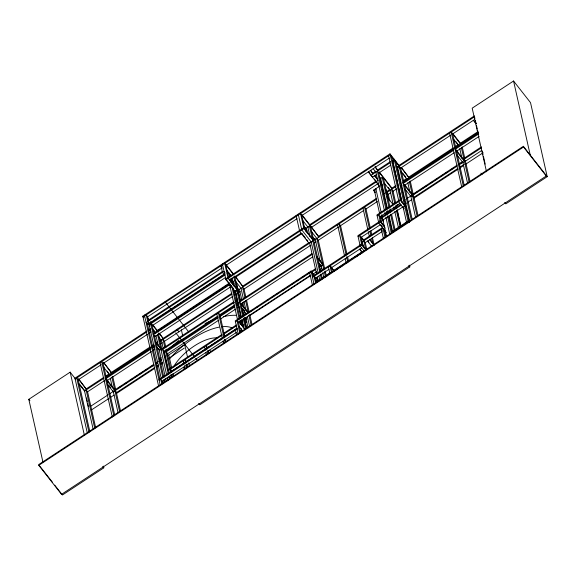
<?xml version="1.0" encoding="UTF-8"?>
<svg xmlns="http://www.w3.org/2000/svg" width="576" height="576" viewBox="0 0 576 576"><rect width="100%" height="100%" fill="white"/><g stroke="black" fill="none" stroke-linecap="round" stroke-linejoin="round"><path stroke-width="0.86" d="M173.722 366.876L174.506 365.314A32.242 13.572 -38.1 0 1 216.626 337.874M159.415 359.726L160.978 357.66M169.668 358.949L170.431 357.948A48.355 20.362 -38.1 0 1 219.053 327.161M158.638 386.28L142.841 316.166L389.988 153.871L399.01 165.377L411.372 220.226M143.035 317.03L390.182 154.735L391.63 156.578M147.348 316.987L221.911 268.02M226.152 265.234L297.007 218.707M301.997 215.431L389.39 158.047M147.514 320.688L222.293 271.584M372.262 173.527L375.912 171.137M377.366 170.179L390.499 161.554M42.934 462.038L28.8 399.326L70.171 372.161L75.643 379.138M504.734 202.442L505.829 203.839L547.2 176.674L530.518 102.636L513.554 81.007L472.183 108.173L486.511 171.756M389.966 162.9L371.002 175.349L368.64 171.727M392.882 160.985L394.337 160.027L395.784 161.863M392.81 161.359L394.402 160.315L391.694 156.859M224.993 273.593L147.557 324.439L146.117 322.596L224.078 271.404L225.043 272.628M224.921 274.118L151.099 322.596L151.294 323.46L225.115 274.982M376.092 174.794L372.442 177.192L371.29 175.104M379.008 172.879L390.679 165.218M153.986 333.54L152.208 325.649L150.761 323.806L149.17 324.85L161.222 378.331M227.131 273.658L228.722 272.614L229.716 276.991M152.734 325.303L225.814 277.315M146.635 331.106L74.959 378.173L87.206 432.504M148.133 330.12L150.372 328.651M398.916 165.442L474.422 115.862M229.543 279.598L237.269 289.447L237.463 290.311L235.339 291.701L225.958 279.742L303.919 228.542L300.362 212.731M75.154 379.03L146.83 331.963M148.327 330.984L150.566 329.515M390.002 207.274L383.681 179.222L382.234 177.386L380.642 178.43L387.36 208.231M397.62 167.285L474.617 116.719M304.2 229.32L305.69 228.341L305.496 227.484M320.731 271.584L310.853 227.743L309.406 225.907L306.223 227.995L307.411 233.258M229.522 280.188L301.126 233.172M78.091 379.894L101.239 364.694M102.73 363.715L147.528 334.296M149.018 333.317L151.265 331.848M399.766 168.66L450.648 135.259M452.138 134.28L474.732 119.434M301.918 233.611L235.541 277.2L235.346 276.336M305.647 231.163L307.138 230.184M311.378 227.398L377.676 183.866M229.565 282.924L157.234 330.422L157.428 331.279L229.759 283.788M231.055 281.945L232.546 280.966L232.74 281.83M153.065 334.015L229.435 283.86M155.304 332.676L156.895 331.632M229.63 284.724L153.259 334.879L154.699 336.715L230.321 287.057M374.998 192.334L373.709 190.073L379.015 186.595M373.903 190.937L376.027 189.547M232.69 284.645L234.18 283.666M85.838 389.153L103.802 377.359M106.049 375.883L109.044 373.918M110.542 372.931L150.214 346.882M151.711 345.902L153.95 344.426M156.197 342.95L157.694 341.964M159.941 340.495L161.438 339.509M162.936 338.53L231.797 293.306M233.294 292.327L235.548 290.844M243.05 285.919L309.132 242.525M312.89 240.055L315.144 238.579M318.139 236.614L376.387 198.36M386.849 191.491L389.837 189.533L388.231 187.488M391.327 188.554L395.806 185.609M403.279 180.706L407.009 178.25M408.506 177.271L453.312 147.845M455.551 146.376L458.539 144.418M460.037 143.431L477.958 131.666M296.114 215.518L299.678 231.329L309.06 243.295L313.308 240.509L313.114 239.645L303.725 227.678L225.763 278.878L231.833 286.618M104.076 378.166L84.535 390.996L78.718 383.573M105.566 377.186L150.437 347.724M152.676 346.255L154.174 345.269M156.413 343.8L157.91 342.814M160.157 341.345L231.991 294.17M234.238 292.694L235.742 291.708M237.24 290.722L310.082 242.892M313.834 240.43L376.582 199.224M385.963 193.061L396 186.473M403.474 181.57L453.506 148.709M455.004 147.73L478.152 132.523M105.365 378.007L150.487 348.379M151.992 347.393L154.246 345.91M402.898 182.628L453.283 149.544M454.882 148.529L478.217 133.2M150.682 349.243L105.559 378.871L116.388 392.674L154.742 367.488M152.186 348.257L154.44 346.774M453.478 150.408L403.092 183.492L413.921 197.294L457.538 168.653M95.674 427.738L87.574 391.795L104.767 380.498M160.099 344.167L162.346 342.691M164.383 341.352L232.682 296.503M234.936 295.027L236.434 294.041M237.938 293.054L240.185 291.578M243.187 289.606L310.774 245.225M314.525 242.762L316.03 241.776M324.605 268.344L318.283 240.293L338.443 227.052M339.941 226.073L363.838 210.377M365.335 209.398L377.28 201.55M387.734 194.688L390.722 192.722M392.22 191.743L396.698 188.798M400.435 186.35L401.926 185.371M107.006 380.714L151.373 351.576M152.878 350.59L155.131 349.106M404.539 185.328L454.169 152.741M479.131 136.382L456.523 151.229L455.076 149.393L478.411 134.064L477.684 130.817M160.949 349.603L233.575 301.91M235.822 300.434L237.319 299.448M161.143 350.46L234.518 302.278M236.016 301.298L237.514 300.312M239.328 301.298L311.99 253.584M164.081 351.317L217.246 316.411M219.492 314.935L234.461 305.1M236.707 303.624L238.205 302.645M312.185 254.448L239.522 302.162L248.004 312.977M165.686 351.23L218.095 316.814M219.593 315.828L234.569 305.993M236.815 304.524L238.313 303.538M218.29 317.678L165.881 352.094L167.321 353.93L218.239 320.501M219.787 316.692L234.763 306.857M237.01 305.381L238.507 304.402M240.97 303.998L312.883 256.781M463.81 158.45L481.399 146.894M377.15 215.777L400.486 200.448L389.988 153.871M220.486 319.025L235.462 309.19M237.708 307.714L239.206 306.734M242.201 304.769L243.698 303.782M481.594 147.758L464.004 159.314L465.451 161.158L481.579 150.566M114.746 389.974L153.857 364.291M156.11 362.815L158.364 361.332M159.869 360.346L161.374 359.359M412.286 194.594L457.402 164.966M458.906 163.973L462.672 161.51L467.669 183.686M90.943 406.087L108.187 394.762M109.692 393.775L113.443 391.313M117.943 388.354L121.687 385.891M124.69 383.926L126.936 382.45M129.938 380.477L132.192 379.001M134.438 377.525L137.441 375.552M139.687 374.076L142.69 372.103M144.936 370.627L147.938 368.654M150.185 367.178L153.187 365.213M156.19 363.24L157.687 362.254M167.342 355.91L184.687 344.527M396.209 205.625L398.462 204.149M403.711 200.7L405.209 199.714M406.714 198.727L411.214 195.775M413.46 194.299L417.211 191.837M420.214 189.864L426.96 185.436M429.962 183.463L432.209 181.987M435.211 180.014L437.458 178.538M440.46 176.573L442.706 175.09M444.96 173.614L447.962 171.648M450.209 170.165L453.211 168.199M459.958 163.764L462.211 162.288M380.059 216.655L399.809 203.681M154.051 365.155L113.35 391.882L107.532 384.458M156.305 363.672L157.81 362.686M160.063 361.21L161.568 360.216M456.847 166.32L410.89 196.502L405.065 189.079M459.101 164.837L462.866 162.367M381.449 218.182L401.076 205.294L400.882 204.43L381.254 217.318L381.449 218.182L382.896 220.018L402.516 207.137M156.247 366.502L158.501 365.026M160.754 363.542L162.259 362.556M168.228 358.632L184.277 348.098M459.792 167.177L464.306 164.21M91.606 409.831L108.857 398.506M110.354 397.519L114.106 395.057M116.352 393.581L154.606 368.46M156.852 366.984L158.357 365.998M160.603 364.522L162.857 363.046M405.13 203.954L406.627 202.968M408.125 201.982L411.876 199.519M414.13 198.043L458.374 168.991M459.871 168.005L463.622 165.542M465.876 164.066L483.12 152.734M378.511 221.81L380.102 220.766L384.437 226.289M378.576 222.098L357.89 235.678L360.223 246.031L364.378 251.323M358.085 236.542L380.362 221.918L378.742 214.726L380.189 216.569L381.55 222.61M382.961 220.306L381.37 221.35L381.924 223.819M361.008 237.413L380.218 224.798M314.626 275.594L311.069 271.051L235.224 320.854L238.226 334.174M249.854 311.818L252.85 309.852M256.594 307.39L258.091 306.41M267.077 300.506L268.582 299.52M271.577 297.554L273.823 296.078M276.818 294.113L279.065 292.637M282.06 290.664L284.306 289.188M286.553 287.719L288.806 286.243M291.802 284.27L294.048 282.794M297.043 280.829L299.29 279.353M302.285 277.387L304.531 275.911M306.778 274.435L309.78 272.47M311.278 271.483L315.77 268.531M319.514 266.076L321.012 265.09M235.418 321.718L311.263 271.915L314.294 275.782M311.472 272.347L315.965 269.395M319.709 266.933L322.798 264.91L316.843 257.314M363.521 240.005L382.73 227.39M238.363 322.567L310.45 275.234M249.991 315.504L310.666 275.659M312.912 274.183L316.656 271.728M319.658 269.762L321.905 268.286M169.639 368.762L222.048 334.346M223.546 333.36L236.275 325.001M240.768 322.049L242.266 321.07M244.512 319.594L246.01 318.607M222.242 335.203L169.834 369.626L171.274 371.462L184.003 363.103M223.74 334.224L236.47 325.865M240.962 322.913L242.46 321.934M244.706 320.458L246.204 319.471M359.964 244.879L361.555 243.835L365.71 249.127M312.3 276.516L360.029 245.167M312.494 277.373L361.814 244.987L359.676 235.498L361.123 237.341L363.002 245.678M365.155 242.705L382.147 231.552M158.947 379.526L236.909 328.327M185.501 362.124L205.718 348.847M207.216 347.861L222.941 337.536M224.438 336.557L237.168 328.198M241.654 325.246L243.151 324.266M245.398 322.79L246.895 321.804M159.142 380.39L237.103 329.191M314.683 278.726L328.853 269.424M331.092 267.955L361.67 247.874M161.33 381.737L236.297 332.51M391.097 232.128L408.074 220.982L409.154 222.358M316.354 281.866L330.552 272.542M333.54 270.583L361.937 251.935M391.291 232.985L408.269 221.839L404.64 205.74L403.049 206.784L406.483 222.026M547.2 176.674L523.382 146.297L38.628 464.616L38.786 465.336L61.524 494.33L546.278 176.011L546.12 175.291M319.536 280.771L322.524 278.806M324.77 277.337L327.758 275.371M335.974 269.971L337.471 268.992M339.71 267.516L342.706 265.558M346.442 263.102L347.933 262.123M356.155 256.723L357.653 255.744M359.892 254.268L362.88 252.302M38.786 465.336L523.541 147.017L523.382 146.297M103.421 466.085L103.817 467.827L62.446 494.993L54.713 485.129M409.442 265.133L409.838 266.875L199.814 404.791L198.727 403.409M523.541 147.017L546.278 176.011M474.71 121.522L476.302 123.552M473.321 120.362L475.963 123.739M480.946 173.131L482.011 174.492M455.602 141.228L457.718 143.928M453.679 139.392L458.446 145.469L458.251 144.605M401.515 167.544L409.118 177.854L401.184 167.731M399.204 166.241L400.651 168.077L403.79 182.009M395.849 162.166L399.276 166.536L397.685 167.58L396.706 166.334M402.574 172.987L405.749 177.034M401.177 171.828L407.002 179.251L406.807 178.387M404.813 184.867L412.222 194.314M375.084 166.45L377.986 170.762L375.278 167.314M379.145 171.799L391.954 188.136L392.148 189L379.339 172.663M405.893 206.719L400.291 199.584L376.956 214.913L378.77 222.962L386.352 232.625M400.486 200.448L406.08 207.583M373.154 168.703L375.862 172.159M379.354 176.782L380.952 178.819M384.689 183.586L390.031 190.397M370.764 170.338L373.118 173.959L370.411 170.503M374.904 175.615L377.575 179.021M380.239 182.426L382.378 185.148M385.582 189.23L387.374 192.132L385.776 190.094M374.566 175.795L378.302 180.562M380.974 183.967L382.572 186.012M374.386 179.05L375.984 181.094M377.59 183.139L378.655 184.5M382.925 189.943L383.99 191.304M368.294 171.9L379.382 186.041M382.054 189.446L383.652 191.484M382.802 191.426L384.422 193.493M387.13 196.949L393.084 204.538M373.709 190.073L375.35 192.175M380.542 216.403L382.73 219.197M380.254 216.857L383.537 221.04M380.362 221.918L385.236 228.132M381.218 225.259L382.298 226.642M382.291 230.522L381.334 229.298L383.472 238.788M408.751 265.493L409.838 266.875M370.015 239.558L374.285 245.002M369.677 239.738L373.946 245.189M367.891 240.955L368.957 242.316M367.553 241.135L371.822 246.578M361.469 237.168L363.636 239.926L365.774 249.415M363.83 240.79L365.27 242.633L366.826 249.53M361.188 237.629L363.895 241.078L362.304 242.122L361.217 240.746M361.814 244.987L365.969 250.279M359.892 249.091L362.059 251.856M359.546 249.264L362.254 252.72M301.982 214.798L310.104 225.158M311.184 226.534L318.96 237.06L300.557 213.595M302.76 220.507L308.174 227.412M311.422 231.552L318.283 240.293M303.89 226.044L306.655 229.572M312.552 237.089L314.719 239.846L314.525 238.982M303.919 228.542L313.308 240.509M331.243 266.861L334.145 271.174L329.998 265.882L331.553 272.786M311.184 241.898L301.802 229.939L298.238 214.121M301.694 233.28L305.554 238.212M306.662 239.616L307.764 241.027M317.124 256.853L322.538 263.758M318.499 262.498L321.206 265.954M316.217 277.618L318.859 280.994M315.353 277.128L317.995 280.505M315.353 279.389L317.174 282.319L316.087 280.937M226.138 264.6L233.719 274.27M235.886 277.027L243.115 286.862L234.576 275.976M224.712 263.398L233.374 274.442M226.922 270.31L231.25 275.832M235.044 280.663L240.998 288.259L243.367 298.778M222.091 268.25L220.277 265.32M230.753 279.295L233.705 283.054M237.247 287.582L238.874 289.649M237.463 290.311L228.082 278.345L224.518 262.534M223.934 274.284L222.487 272.448L220.997 265.831M241.25 303.538L248.292 312.516M242.906 308.729L243.994 310.111M241.546 307.807L246.413 314.021M239.321 321.977L245.138 329.4M244.807 329.587L238.788 321.3M238.982 326.254L242.683 330.984M207.612 347.623L206.172 345.78L206.906 349.056M165.082 301.802L188.611 331.805M178.798 331.891L177.156 329.191M175.752 332.82L194.63 356.897M195.739 358.308L197.402 360.432M186.394 361.555L184.954 359.719L185.688 362.988M147.672 318.226L149.292 320.292M150.379 321.674L151.459 323.057M153.079 325.13L157.414 330.653M159.581 333.41L163.562 339.106L158.688 332.892M150.574 322.538L157.608 331.51M142.841 316.166L143.921 317.549M154.21 330.66L155.29 332.042M147.91 323.244L150.134 326.081M152.237 328.766L155.484 332.906M158.731 337.046L161.438 340.495M155.902 342.036L160.589 348.019M156.096 342.9L160.783 348.883L159.192 349.927L156.427 346.399M107.143 371.074L109.454 374.638L103.637 367.207M106.747 379.57L114.689 389.693M105.847 378.619L106.812 379.85M108.864 385.337L110.448 387.36M78.516 378.626L86.645 389.614L78.71 379.49M87.574 391.795L86.126 389.952L94.824 428.53M80.021 384.725L84.938 391.003M102.722 466.43L103.817 467.827M28.8 399.326L29.894 400.723M39.737 466.034L52.596 482.436M456.79 150.761L464.155 160.243M456.523 151.236L464.414 161.388L462.823 162.432L457.034 154.98M513.554 81.007L530.237 155.045M474.523 116.791L474.919 118.541M475.315 120.298L476.107 123.804M476.496 125.554L477.288 129.06M482.227 150.977L483.019 154.483M483.415 156.233L485.194 164.124M462.211 146.794L464.774 158.184M465.257 160.294L470.11 181.85M461.354 147.578L469.26 182.642M459.763 148.622L461.938 158.27M455.789 147.974L452.434 133.085L460.375 143.208L460.57 144.072L451.181 132.106L463.428 186.458M456.185 149.731L464.285 185.666M449.59 133.157L461.642 186.624M410.227 180.914L413.172 193.975M413.568 195.718L418.082 215.748M409.378 181.685L417.226 216.518M407.786 182.729L409.946 192.312M410.63 195.358L415.634 217.562M404.345 184.471L412.229 219.456M397.426 166.421L409.781 221.27M395.59 160.999L409.327 221.976M394.142 159.163L404.446 204.876M403.769 208.116L403.963 208.973L398.174 200.981M392.746 161.071L402.077 202.471M391.435 155.707L401.738 201.427M405.95 222.372L406.145 223.236M388.591 155.779L398.7 200.635M395.827 203.465L393.062 191.189L391.622 189.346L394.783 203.371M396.223 205.214L396.814 207.842M397.21 209.599L400.968 226.253M397.08 210.262L400.414 225.065M395.374 206.006L395.964 208.634M396.36 210.384L400.111 227.045M389.837 189.533L393.192 204.422M393.782 207.05L394.178 208.8M394.769 211.428L398.52 228.089M389.822 201.118L388.289 194.321L386.849 192.485L388.231 198.619M390.398 209.03L390.794 210.78M391.579 214.286L395.136 230.069M382.234 177.386L389.153 208.066M389.542 209.815L390.139 212.45M390.535 214.2L394.286 230.854M387.95 210.859L388.548 213.494M389.138 216.122L392.501 231.026M386.95 209.138L378.806 173.009L377.366 171.173L386.057 209.743M387.346 210.881L387.929 213.502M388.519 216.115L392.062 231.811M386.453 211.493L387.043 214.121M387.439 215.878L391.392 233.41M375.667 171.295L384.466 210.787M384.862 212.537L385.495 215.345M385.884 217.087L389.808 234.511M375.833 188.683L381.132 212.206M381.715 214.805L382.111 216.562M382.507 218.304L386.626 236.599M384.365 230.098L385.92 236.995M374.436 190.591L379.534 213.235M385.063 237.744L382.925 228.254L362.239 241.834L363.406 247.01M370.296 228.053L365.99 208.966L364.55 207.13L369.439 228.816M370.879 230.659L371.858 235.001M372.442 237.6L374.011 244.541M370.022 231.422L371.002 235.757M371.585 238.363L372.758 243.569M362.981 208.159L367.87 229.846M368.258 231.581L369.432 236.786M347.011 254.304L340.56 225.67L339.113 223.826L346.154 255.067M347.594 256.903L348.574 261.245M346.543 256.802L347.717 262.008M337.543 224.856L344.585 256.097M345.168 258.696L346.147 263.038M331.438 267.725L332.41 272.038M328.406 266.926L329.962 273.83M325.195 270.979L326.383 276.235M316.836 238.457L323.755 269.136M324.346 271.764L325.332 276.149M315.245 239.501L320.184 261.418M320.947 264.802L322.164 270.18M322.754 272.808L323.741 277.193M321.322 274.212L322.308 278.597M309.406 225.907L312.372 239.054M312.768 240.811L319.882 272.376M320.27 274.126L321.458 279.389M307.814 226.951L309.989 236.592M311.177 241.855L318.29 273.42M318.881 276.048L319.867 280.433M309.586 242.899L316.498 273.586M317.29 277.092L318.082 280.598M308.866 242.431L309.06 243.295M301.637 214.97L304.812 229.061M316.498 282.485L315.526 278.172L314.086 276.329L315.641 283.234M312.509 272.894L313.265 276.242M311.069 271.051L314.071 284.371M309.672 272.959L312.48 285.415M245.945 297.547L244.03 289.051L242.59 287.215L244.958 297.734M246.521 300.096L249.221 312.106M249.797 314.64L251.978 324.31M245.549 300.362L248.314 312.631M248.911 315.266L251.28 325.786M243.958 301.406L245.938 310.169M247.32 316.31L249.689 326.83M239.407 289.303L241.776 299.822M242.366 302.45L243.554 307.714M244.145 310.342L245.131 314.726M245.729 317.354L248.098 327.874M236.304 282.276L240.516 300.967M242.287 308.815L243.857 315.785M244.447 318.406L246.607 327.996M235.008 277.546L240.343 301.219M240.739 302.976L243.698 316.123M244.094 317.88L246.47 328.399M233.762 276.588L242.849 316.915M243.245 318.672L245.614 329.191M233.273 281.477L234.058 284.983M235.44 291.125L240.977 315.662M241.963 320.047L243.346 326.182M232.171 277.632L234.144 286.394M235.138 290.779L241.063 317.081M241.654 319.716L243.432 327.607M230.17 274.45L230.551 276.149M231.127 278.698L232.272 283.795M233.23 288.043L240.077 318.427M240.473 320.17L241.654 325.404M230.105 278.748L230.897 282.254M231.689 285.761L239.198 319.068M239.587 320.825L240.379 324.331M241.366 328.709L241.963 331.344M225.792 264.773L228.593 277.207M240.703 332.482L238.457 322.51L237.01 320.674L239.818 333.13M229.306 283.298L237.607 320.112M239.976 330.631L240.372 332.388M222.394 263.923L225.958 279.742M235.512 330.235L236.635 335.218M224.798 336.636L219.852 314.698L218.412 312.854L223.949 337.428M225.389 339.271L225.986 341.906M224.345 339.185L225.137 342.698M216.828 313.891L222.365 338.472M222.962 341.1L223.553 343.735M208.354 350.899L208.901 353.354M207.274 350.69L208.015 353.966M204.574 346.831L205.315 350.107M205.862 352.562L206.417 355.018M181.354 329.731L182.729 335.83M183.312 338.436L183.708 340.186M184.291 342.785L187.632 357.61M188.813 362.837L189.598 366.314M186.948 364.01L187.682 367.286M186.055 364.63L186.797 367.898M183.355 360.763L184.09 364.039M184.464 365.674L185.198 368.95M168.775 354.974L171.59 367.474M172.958 373.529L173.542 376.106M165.859 347.429L164.477 341.294L163.03 339.451L164.808 347.342M166.255 349.186L166.651 350.935M167.04 352.692L171.389 371.974M171.979 374.602L172.577 377.237M165.406 349.97L170.539 372.766M170.935 374.515L171.526 377.143M169.106 373.205L164.167 351.266L162.72 349.423L168.257 373.997M169.704 375.84L170.294 378.475M161.244 339.638L163.217 348.386M163.814 351.014L166.975 365.04M167.364 366.797L168.156 370.303M169.538 376.438L169.934 378.194M168.854 376.632L169.445 379.267M158.342 333.468L161.899 349.25M157.493 334.26L166.774 375.466M167.17 377.222L167.962 380.729M155.902 335.304L158.27 345.823M158.861 348.458L164.988 375.638M165.578 378.266L166.176 380.894M154.375 335.29L163.865 377.374M164.261 379.13L164.851 381.758M150.761 323.806L162.814 377.287M163.404 379.915L164.002 382.55M148.594 320.911L147.658 316.778L146.218 314.942L147.708 321.552L149.148 323.395L148.954 322.531M162.734 383.666L162.173 381.182L160.733 379.339L161.849 384.3M147.254 323.086L159.898 379.188M144.965 314.777L145.159 315.634M144.626 315.986L160.258 385.344M112.694 376.301L115.661 389.448M116.194 391.817L120.6 411.365M111.845 377.093L119.549 411.278M110.254 378.137L112.428 387.778M113.018 390.406L117.958 412.322M106.279 377.482L103.118 363.463L101.671 361.62L113.918 415.966M106.675 379.238L114.768 415.181M100.08 362.664L112.327 417.01M86.537 397.994L87.322 401.472M87.71 403.214L88.495 406.692M84.341 390.132L93.233 429.574M89.842 431.546L78.192 379.829L76.745 377.986L88.992 432.338M70.171 372.161L84.298 434.873M61.366 493.61L61.524 494.33M221.904 326.736A48.355 20.362 -38.1 0 1 232.308 328.054M168.53 349.661A64.476 27.151 -38.1 0 1 179.057 340.337M205.013 323.582A64.476 27.151 -38.1 0 1 214.798 319.334M223.337 316.706A64.476 27.151 -38.1 0 1 236.491 315.36M240.084 315.893A64.476 27.151 -38.1 0 1 241.711 316.346M244.591 317.614A64.476 27.151 -38.1 0 1 246.816 319.219M223.632 342.05A32.242 13.572 -38.1 0 1 224.021 343.526M184.147 369.144A16.121 6.79 -38.1 0 1 184.176 366.984M186.883 361.505A16.121 6.79 -38.1 0 1 187.798 360.331M209.794 350.165A16.121 6.79 -38.1 0 1 210.665 351.727M376.034 181.159L309.744 224.698L309.938 225.554L376.229 182.023L376.034 181.159M111.37 372.384L103.435 362.261L111.564 373.248L111.37 372.384"/></g></svg>
